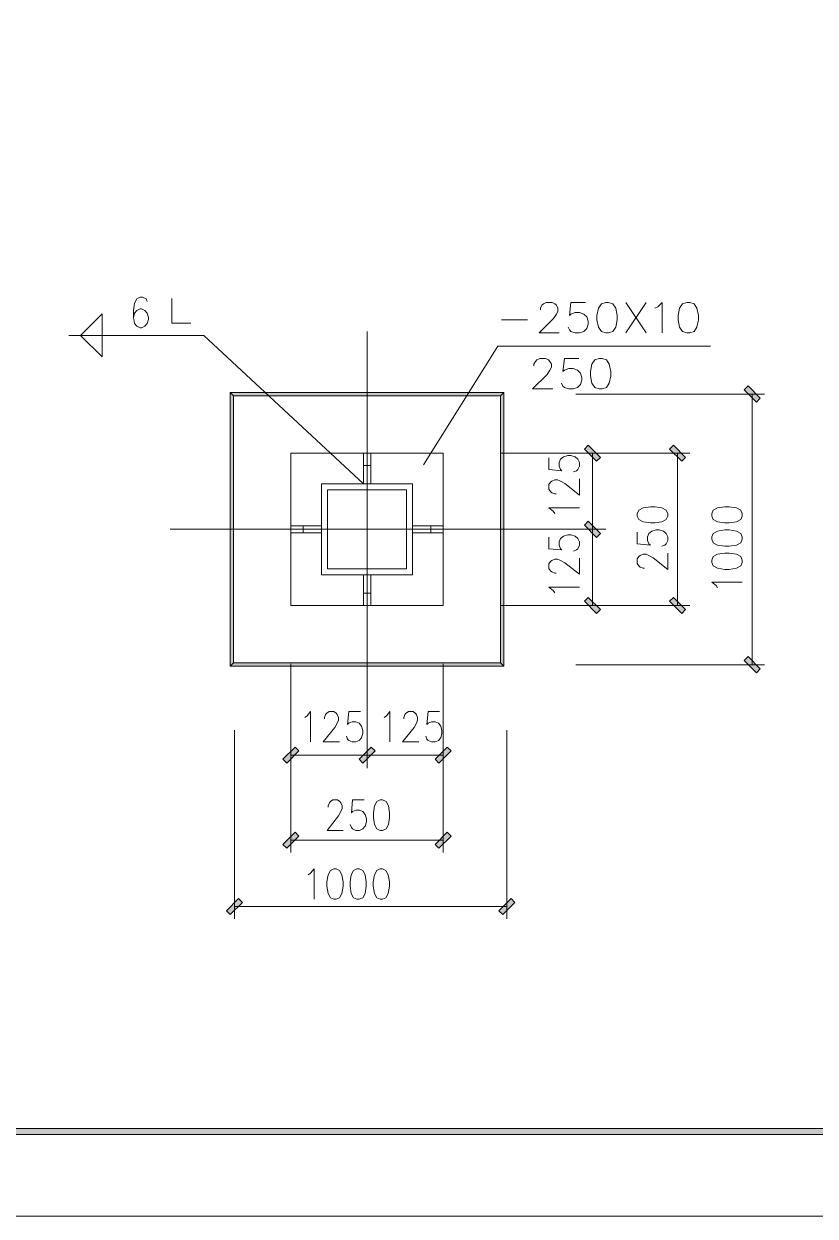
# Model space of a CAD drawing. Header units: millimetres. Extents: x 0 to 586, y 0 to 414.
# Drawn here: x 266.9 to 359.2, y 0 to 139 of the extents above; entities that cross this region are included whole.
import ezdxf

# ---------------------------------------------------------------- set-up
doc = ezdxf.new("R2010")
doc.units = ezdxf.units.MM

msp = doc.modelspace()

# ---------------------------------------------------------------- hatches: boundary and pattern name
h = msp.add_hatch(color=0)
h.dxf.hatch_style = 2
h.paths.add_polyline_path([(291.373278, 95.669806), (290.978167, 96.064917), (322.922194, 96.064917), (322.527083, 95.669806)])
h = msp.add_hatch(color=0)
h.dxf.hatch_style = 2
h.paths.add_polyline_path([(291.373278, 64.516), (290.978167, 64.120889), (290.978167, 96.064917), (291.373278, 95.669806)])
h = msp.add_hatch(color=0)
h.dxf.hatch_style = 2
h.paths.add_polyline_path([(322.527083, 95.669806), (322.922194, 96.064917), (322.922194, 64.120889), (322.527083, 64.516)])
h = msp.add_hatch(color=0)
h.dxf.hatch_style = 2
h.paths.add_polyline_path([(352.813056, 95.391111), (352.3615, 94.939556), (350.939806, 96.36125), (351.391361, 96.812806)])
h = msp.add_hatch(color=0)
h.dxf.hatch_style = 2
h.paths.add_polyline_path([(334.179333, 88.483722), (333.727778, 88.032167), (332.306083, 89.450333), (332.757639, 89.901889)])
h = msp.add_hatch(color=0)
h.dxf.hatch_style = 2
h.paths.add_polyline_path([(344.117083, 88.483722), (343.665528, 88.032167), (342.243833, 89.450333), (342.695389, 89.901889)])
h = msp.add_hatch(color=0)
h.dxf.hatch_style = 2
h.paths.add_polyline_path([(334.179333, 79.611361), (333.727778, 79.159806), (332.306083, 80.577972), (332.757639, 81.029528)])
h = msp.add_hatch(color=0)
h.dxf.hatch_style = 2
h.paths.add_polyline_path([(334.179333, 70.735472), (333.727778, 70.283917), (332.306083, 71.705611), (332.757639, 72.157167)])
h = msp.add_hatch(color=0)
h.dxf.hatch_style = 2
h.paths.add_polyline_path([(344.117083, 70.735472), (343.665528, 70.283917), (342.243833, 71.705611), (342.695389, 72.157167)])
h = msp.add_hatch(color=0)
h.dxf.hatch_style = 2
h.paths.add_polyline_path([(322.527083, 64.516), (322.922194, 64.120889), (290.978167, 64.120889), (291.373278, 64.516)])
h = msp.add_hatch(color=0)
h.dxf.hatch_style = 2
h.paths.add_polyline_path([(352.813056, 63.828083), (352.3615, 63.376528), (350.939806, 64.794694), (351.391361, 65.24625)])
h = msp.add_hatch(color=0)
h.dxf.hatch_style = 2
h.paths.add_polyline_path([(297.59275, 52.835528), (297.141194, 53.287083), (298.559361, 54.70525), (299.010917, 54.253694)])
h = msp.add_hatch(color=0)
h.dxf.hatch_style = 2
h.paths.add_polyline_path([(306.465111, 52.835528), (306.013556, 53.287083), (307.431722, 54.70525), (307.886806, 54.253694)])
h = msp.add_hatch(color=0)
h.dxf.hatch_style = 2
h.paths.add_polyline_path([(315.337472, 52.835528), (314.885917, 53.287083), (316.307611, 54.70525), (316.759167, 54.253694)])
h = msp.add_hatch(color=0)
h.dxf.hatch_style = 2
h.paths.add_polyline_path([(297.59275, 42.897778), (297.141194, 43.349333), (298.559361, 44.7675), (299.010917, 44.315944)])
h = msp.add_hatch(color=0)
h.dxf.hatch_style = 2
h.paths.add_polyline_path([(315.337472, 42.897778), (314.885917, 43.349333), (316.307611, 44.7675), (316.759167, 44.315944)])
h = msp.add_hatch(color=0)
h.dxf.hatch_style = 2
h.paths.add_polyline_path([(291.002861, 35.164889), (290.547778, 35.616444), (291.969472, 37.034611), (292.421028, 36.583056)])
h = msp.add_hatch(color=0)
h.dxf.hatch_style = 2
h.paths.add_polyline_path([(322.788139, 35.164889), (322.336583, 35.616444), (323.758278, 37.034611), (324.209833, 36.583056)])
h = msp.add_hatch(color=0)
h.dxf.hatch_style = 2
h.paths.add_polyline_path([(24.302861, 9.514417), (24.994306, 10.205861), (575.429944, 10.205861), (576.117861, 9.514417)])

# ---------------------------------------------------------------- linework, layer by layer
at = {"color": 0, "lineweight": 0}
for points in [[(0, 0), (585.632278, 0), (585.632278, 414.0835), (0, 414.0835)], [(334.789639, 106.556528), (334.281639, 106.387194), (333.942972, 105.879194), (333.773639, 105.036056), (333.773639, 104.528056), (333.942972, 103.681389), (334.281639, 103.176917), (334.789639, 103.007583), (335.124778, 103.007583), (335.632778, 103.176917), (335.971444, 103.681389), (336.140778, 104.528056), (336.140778, 105.036056), (335.971444, 105.879194), (335.632778, 106.387194), (335.124778, 106.556528)], [(344.251139, 106.556528), (343.746667, 106.387194), (343.408, 105.879194), (343.238667, 105.036056), (343.238667, 104.528056), (343.408, 103.681389), (343.746667, 103.176917), (344.251139, 103.007583), (344.589806, 103.007583), (345.097806, 103.176917), (345.436472, 103.681389), (345.605806, 104.528056), (345.605806, 105.036056), (345.436472, 105.879194), (345.097806, 106.387194), (344.589806, 106.556528)], [(334.031167, 100.0125), (333.523167, 99.846694), (333.1845, 99.338694), (333.018694, 98.492028), (333.018694, 97.987556), (333.1845, 97.140889), (333.523167, 96.632889), (334.031167, 96.463556), (334.369833, 96.463556), (334.877833, 96.632889), (335.212972, 97.140889), (335.382306, 97.987556), (335.382306, 98.492028), (335.212972, 99.338694), (334.877833, 99.846694), (334.369833, 100.0125)], [(291.373278, 95.669806), (290.978167, 96.064917), (322.922194, 96.064917), (322.527083, 95.669806)], [(291.373278, 64.516), (290.978167, 64.120889), (290.978167, 96.064917), (291.373278, 95.669806)], [(322.527083, 95.669806), (322.922194, 96.064917), (322.922194, 64.120889), (322.527083, 64.516)], [(352.813056, 95.391111), (352.3615, 94.939556), (350.939806, 96.36125), (351.391361, 96.812806)], [(334.179333, 88.483722), (333.727778, 88.032167), (332.306083, 89.450333), (332.757639, 89.901889)], [(344.117083, 88.483722), (343.665528, 88.032167), (342.243833, 89.450333), (342.695389, 89.901889)], [(338.476167, 81.646889), (338.6455, 81.241194), (339.1535, 80.969556), (339.996639, 80.8355), (340.504639, 80.8355), (341.351306, 80.969556), (341.855778, 81.241194), (342.025111, 81.646889), (342.025111, 81.915), (341.855778, 82.320694), (341.351306, 82.592333), (340.504639, 82.726389), (339.996639, 82.726389), (339.1535, 82.592333), (338.6455, 82.320694), (338.476167, 81.915)], [(347.172139, 81.646889), (347.341472, 81.241194), (347.849472, 80.969556), (348.692611, 80.8355), (349.200611, 80.8355), (350.047278, 80.969556), (350.55175, 81.241194), (350.721083, 81.646889), (350.721083, 81.915), (350.55175, 82.320694), (350.047278, 82.592333), (349.200611, 82.726389), (348.692611, 82.726389), (347.849472, 82.592333), (347.341472, 82.320694), (347.172139, 81.915)], [(334.179333, 79.611361), (333.727778, 79.159806), (332.306083, 80.577972), (332.757639, 81.029528)], [(347.172139, 78.941083), (347.341472, 78.535389), (347.849472, 78.26375), (348.692611, 78.129694), (349.200611, 78.129694), (350.047278, 78.26375), (350.55175, 78.535389), (350.721083, 78.941083), (350.721083, 79.212722), (350.55175, 79.618417), (350.047278, 79.886528), (349.200611, 80.024111), (348.692611, 80.024111), (347.849472, 79.886528), (347.341472, 79.618417), (347.172139, 79.212722)], [(347.172139, 76.235278), (347.341472, 75.829583), (347.849472, 75.561472), (348.692611, 75.427417), (349.200611, 75.427417), (350.047278, 75.561472), (350.55175, 75.829583), (350.721083, 76.235278), (350.721083, 76.506917), (350.55175, 76.912611), (350.047278, 77.18425), (349.200611, 77.318306), (348.692611, 77.318306), (347.849472, 77.18425), (347.341472, 76.912611), (347.172139, 76.506917)], [(334.179333, 70.735472), (333.727778, 70.283917), (332.306083, 71.705611), (332.757639, 72.157167)], [(344.117083, 70.735472), (343.665528, 70.283917), (342.243833, 71.705611), (342.695389, 72.157167)], [(322.527083, 64.516), (322.922194, 64.120889), (290.978167, 64.120889), (291.373278, 64.516)], [(352.813056, 63.828083), (352.3615, 63.376528), (350.939806, 64.794694), (351.391361, 65.24625)], [(297.59275, 52.835528), (297.141194, 53.287083), (298.559361, 54.70525), (299.010917, 54.253694)], [(306.465111, 52.835528), (306.013556, 53.287083), (307.431722, 54.70525), (307.886806, 54.253694)], [(315.337472, 52.835528), (314.885917, 53.287083), (316.307611, 54.70525), (316.759167, 54.253694)], [(308.500639, 48.535167), (308.094944, 48.365833), (307.823306, 47.861361), (307.68925, 47.014694), (307.68925, 46.506694), (307.823306, 45.663556), (308.094944, 45.155556), (308.500639, 44.986222), (308.772278, 44.986222), (309.177972, 45.155556), (309.446083, 45.663556), (309.583667, 46.506694), (309.583667, 47.014694), (309.446083, 47.861361), (309.177972, 48.365833), (308.772278, 48.535167)], [(297.59275, 42.897778), (297.141194, 43.349333), (298.559361, 44.7675), (299.010917, 44.315944)], [(315.337472, 42.897778), (314.885917, 43.349333), (316.307611, 44.7675), (316.759167, 44.315944)], [(303.074917, 40.495361), (302.669222, 40.326028), (302.397583, 39.821556), (302.263528, 38.974889), (302.263528, 38.466889), (302.397583, 37.62375), (302.669222, 37.11575), (303.074917, 36.946417), (303.346556, 36.946417), (303.75225, 37.11575), (304.020361, 37.62375), (304.157944, 38.466889), (304.157944, 38.974889), (304.020361, 39.821556), (303.75225, 40.326028), (303.346556, 40.495361)], [(305.777194, 40.495361), (305.3715, 40.326028), (305.103389, 39.821556), (304.969333, 38.974889), (304.969333, 38.466889), (305.103389, 37.62375), (305.3715, 37.11575), (305.777194, 36.946417), (306.048833, 36.946417), (306.454528, 37.11575), (306.726167, 37.62375), (306.860222, 38.466889), (306.860222, 38.974889), (306.726167, 39.821556), (306.454528, 40.326028), (306.048833, 40.495361)], [(308.483, 40.495361), (308.077306, 40.326028), (307.805667, 39.821556), (307.671611, 38.974889), (307.671611, 38.466889), (307.805667, 37.62375), (308.077306, 37.11575), (308.483, 36.946417), (308.754639, 36.946417), (309.160333, 37.11575), (309.428444, 37.62375), (309.566028, 38.466889), (309.566028, 38.974889), (309.428444, 39.821556), (309.160333, 40.326028), (308.754639, 40.495361)], [(291.002861, 35.164889), (290.547778, 35.616444), (291.969472, 37.034611), (292.421028, 36.583056)], [(322.788139, 35.164889), (322.336583, 35.616444), (323.758278, 37.034611), (324.209833, 36.583056)], [(24.302861, 9.514417), (24.994306, 10.205861), (575.429944, 10.205861), (576.117861, 9.514417)]]:
    msp.add_lwpolyline(points, close=True, dxfattribs=at)
for points in [[(281.312056, 106.644722), (281.178, 106.983389), (280.772306, 107.152722), (280.500667, 107.152722), (280.094972, 106.983389), (279.826861, 106.475389), (279.692806, 105.628722), (279.692806, 104.785583), (279.826861, 104.10825), (280.094972, 103.769583), (280.500667, 103.60025), (280.63825, 103.60025), (281.043944, 103.769583), (281.312056, 104.10825), (281.449639, 104.61625), (281.449639, 104.785583), (281.312056, 105.293583), (281.043944, 105.628722), (280.63825, 105.798056), (280.500667, 105.798056), (280.094972, 105.628722), (279.826861, 105.293583), (279.692806, 104.785583)], [(284.180139, 106.9975), (284.180139, 104.118833)], [(327.18375, 105.709861), (327.18375, 105.879194), (327.353083, 106.217861), (327.518889, 106.387194), (327.857556, 106.556528), (328.534889, 106.556528), (328.873556, 106.387194), (329.042889, 106.217861), (329.212222, 105.879194), (329.212222, 105.540528), (329.042889, 105.205389), (328.704222, 104.697389), (327.014417, 103.007583), (329.378028, 103.007583)], [(332.4225, 106.556528), (330.732694, 106.556528), (330.563361, 105.036056), (330.732694, 105.205389), (331.237167, 105.371194), (331.745167, 105.371194), (332.253167, 105.205389), (332.591833, 104.866722), (332.761167, 104.358722), (332.761167, 104.020056), (332.591833, 103.512056), (332.253167, 103.176917), (331.745167, 103.007583), (331.237167, 103.007583), (330.732694, 103.176917), (330.563361, 103.34625), (330.394028, 103.681389)], [(337.15325, 103.007583), (339.520389, 106.556528)], [(337.15325, 106.556528), (339.520389, 103.007583)], [(340.532861, 105.879194), (340.871528, 106.048528), (341.379528, 106.556528), (341.379528, 103.007583)], [(273.536833, 102.71125), (276.052139, 105.223028)], [(276.052139, 105.223028), (276.052139, 102.71125)], [(322.618806, 104.528056), (325.65975, 104.528056)], [(284.180139, 104.118833), (286.402639, 104.118833)], [(306.948417, 103.176917), (306.948417, 58.321222)], [(287.898417, 102.71125), (272.164528, 102.71125)], [(273.536833, 102.71125), (276.052139, 100.195944)], [(276.052139, 100.195944), (276.052139, 102.71125)], [(306.525083, 85.418083), (287.898417, 102.71125)], [(322.216639, 101.437722), (313.520667, 87.608833)], [(322.216639, 101.437722), (346.99575, 101.437722)], [(326.425278, 99.169361), (326.425278, 99.338694), (326.594611, 99.677361), (326.763944, 99.846694), (327.102611, 100.0125), (327.776417, 100.0125), (328.115083, 99.846694), (328.284417, 99.677361), (328.45375, 99.338694), (328.45375, 99.000028), (328.284417, 98.661361), (327.94575, 98.153361), (326.255944, 96.463556), (328.623083, 96.463556)], [(331.664028, 100.0125), (329.974222, 100.0125), (329.804889, 98.492028), (329.974222, 98.661361), (330.482222, 98.830694), (330.990222, 98.830694), (331.494694, 98.661361), (331.833361, 98.322694), (332.002694, 97.818222), (332.002694, 97.479556), (331.833361, 96.971556), (331.494694, 96.632889), (330.990222, 96.463556), (330.482222, 96.463556), (329.974222, 96.632889), (329.804889, 96.802222), (329.635556, 97.140889)], [(331.293611, 95.874417), (353.296361, 95.874417)], [(351.874667, 64.311389), (351.874667, 95.874417)], [(298.076056, 71.222306), (298.076056, 88.967028)], [(298.076056, 88.967028), (315.824306, 88.967028)], [(306.525083, 88.967028), (306.525083, 85.418083)], [(307.375278, 88.967028), (307.375278, 85.418083)], [(315.824306, 88.967028), (315.824306, 71.222306)], [(322.597639, 88.967028), (344.600389, 88.967028)], [(328.171528, 88.42375), (328.171528, 87.069083), (329.692, 86.935028), (329.522667, 87.069083), (329.353333, 87.474778), (329.353333, 87.880472), (329.522667, 88.286167), (329.861333, 88.557806), (330.369333, 88.691861), (330.704472, 88.691861), (331.212472, 88.557806), (331.551139, 88.286167), (331.720472, 87.880472), (331.720472, 87.474778), (331.551139, 87.069083), (331.381806, 86.935028), (331.043139, 86.800972)], [(333.240944, 71.222306), (333.240944, 88.967028)], [(343.178694, 71.222306), (343.178694, 88.967028)], [(306.525083, 87.548861), (307.375278, 87.548861)], [(301.625, 85.418083), (312.271833, 85.418083)], [(301.625, 85.418083), (301.625, 74.77125)], [(301.625, 85.418083), (301.625, 81.869139)], [(312.271833, 85.418083), (312.271833, 74.77125)], [(329.014667, 84.23275), (328.845333, 84.23275), (328.510194, 84.366806), (328.340861, 84.500861), (328.171528, 84.7725), (328.171528, 85.31225), (328.340861, 85.583889), (328.510194, 85.717944), (328.845333, 85.852), (329.184, 85.852), (329.522667, 85.717944), (330.030667, 85.446306), (331.720472, 84.095167), (331.720472, 85.989583)], [(302.334083, 84.709), (311.56275, 84.709)], [(302.334083, 84.709), (302.334083, 75.480333)], [(302.334083, 84.709), (302.334083, 82.578222)], [(311.56275, 84.709), (311.56275, 75.480333)], [(328.845333, 81.932639), (328.679528, 82.204278), (328.171528, 82.609972), (331.720472, 82.609972)], [(284.000222, 80.094667), (328.690111, 80.094667)], [(301.625, 80.521528), (298.076056, 80.521528)], [(301.625, 79.667806), (298.076056, 79.667806)], [(299.494222, 80.521528), (299.494222, 79.667806)], [(312.271833, 80.521528), (315.824306, 80.521528)], [(312.271833, 79.667806), (315.824306, 79.667806)], [(314.402611, 80.521528), (314.402611, 79.667806)], [(322.597639, 80.094667), (334.786111, 80.094667)], [(328.171528, 79.177444), (328.171528, 77.826306), (329.692, 77.688722), (329.522667, 77.826306), (329.353333, 78.232), (329.353333, 78.634167), (329.522667, 79.039861), (329.861333, 79.3115), (330.369333, 79.445556), (330.704472, 79.445556), (331.212472, 79.3115), (331.551139, 79.039861), (331.720472, 78.634167), (331.720472, 78.232), (331.551139, 77.826306), (331.381806, 77.688722), (331.043139, 77.554667)], [(338.476167, 79.752472), (338.476167, 78.401333), (339.996639, 78.26375), (339.827306, 78.401333), (339.657972, 78.807028), (339.657972, 79.212722), (339.827306, 79.618417), (340.165972, 79.886528), (340.673972, 80.024111), (341.012639, 80.024111), (341.517111, 79.886528), (341.855778, 79.618417), (342.025111, 79.212722), (342.025111, 78.807028), (341.855778, 78.401333), (341.686444, 78.26375), (341.351306, 78.129694)], [(329.014667, 74.986444), (328.845333, 74.986444), (328.510194, 75.1205), (328.340861, 75.254556), (328.171528, 75.526194), (328.171528, 76.065944), (328.340861, 76.337583), (328.510194, 76.471639), (328.845333, 76.609222), (329.184, 76.609222), (329.522667, 76.471639), (330.030667, 76.203528), (331.720472, 74.848861), (331.720472, 76.743278)], [(339.322833, 75.561472), (339.1535, 75.561472), (338.814833, 75.695528), (338.6455, 75.829583), (338.476167, 76.101222), (338.476167, 76.640972), (338.6455, 76.912611), (338.814833, 77.046667), (339.1535, 77.18425), (339.492167, 77.18425), (339.827306, 77.046667), (340.335306, 76.778556), (342.025111, 75.427417), (342.025111, 77.318306)], [(302.334083, 75.480333), (311.56275, 75.480333)], [(311.56275, 75.480333), (309.4355, 75.480333)], [(301.625, 74.77125), (312.271833, 74.77125)], [(306.525083, 71.222306), (306.525083, 74.77125)], [(307.375278, 71.222306), (307.375278, 74.77125)], [(312.271833, 74.77125), (308.722889, 74.77125)], [(347.849472, 73.261361), (347.680139, 73.533), (347.172139, 73.938694), (350.721083, 73.938694)], [(306.525083, 72.640472), (307.375278, 72.640472)], [(328.845333, 72.686333), (328.679528, 72.957972), (328.171528, 73.363667), (331.720472, 73.363667)], [(315.824306, 71.222306), (298.076056, 71.222306)], [(322.597639, 71.222306), (344.600389, 71.222306)], [(298.076056, 64.417222), (298.076056, 42.414472)], [(306.948417, 64.417222), (306.948417, 52.22875)], [(315.824306, 64.417222), (315.824306, 42.414472)], [(331.293611, 64.311389), (353.296361, 64.311389)], [(299.68825, 58.166), (299.956361, 58.335333), (300.362056, 58.843333), (300.362056, 55.294389)], [(301.984833, 57.996667), (301.984833, 58.166), (302.122417, 58.504667), (302.256472, 58.674), (302.528111, 58.843333), (303.067861, 58.843333), (303.3395, 58.674), (303.473556, 58.504667), (303.607611, 58.166), (303.607611, 57.827333), (303.473556, 57.488667), (303.201917, 56.984194), (301.850778, 55.294389), (303.745194, 55.294389)], [(306.175833, 58.843333), (304.824694, 58.843333), (304.690639, 57.319333), (304.824694, 57.488667), (305.230389, 57.658), (305.636083, 57.658), (306.041778, 57.488667), (306.313417, 57.153528), (306.447472, 56.645528), (306.447472, 56.306861), (306.313417, 55.798861), (306.041778, 55.460194), (305.636083, 55.294389), (305.230389, 55.294389), (304.824694, 55.460194), (304.690639, 55.629528), (304.553056, 55.968194)], [(308.934556, 58.166), (309.202667, 58.335333), (309.608361, 58.843333), (309.608361, 55.294389)], [(311.231139, 57.996667), (311.231139, 58.166), (311.365194, 58.504667), (311.502778, 58.674), (311.770889, 58.843333), (312.314167, 58.843333), (312.582278, 58.674), (312.719861, 58.504667), (312.853917, 58.166), (312.853917, 57.827333), (312.719861, 57.488667), (312.448222, 56.984194), (311.097083, 55.294389), (312.987972, 55.294389)], [(315.422139, 58.843333), (314.071, 58.843333), (313.936944, 57.319333), (314.071, 57.488667), (314.476694, 57.658), (314.882389, 57.658), (315.288083, 57.488667), (315.559722, 57.153528), (315.693778, 56.645528), (315.693778, 56.306861), (315.559722, 55.798861), (315.288083, 55.460194), (314.882389, 55.294389), (314.476694, 55.294389), (314.071, 55.460194), (313.936944, 55.629528), (313.799361, 55.968194)], [(291.486167, 56.684333), (291.486167, 34.678056)], [(323.274972, 56.684333), (323.274972, 34.678056)], [(298.076056, 53.770389), (315.824306, 53.770389)], [(302.415222, 47.692028), (302.415222, 47.861361), (302.552806, 48.200028), (302.686861, 48.365833), (302.9585, 48.535167), (303.49825, 48.535167), (303.769889, 48.365833), (303.903944, 48.200028), (304.038, 47.861361), (304.038, 47.522694), (303.903944, 47.184028), (303.632306, 46.676028), (302.281167, 44.986222), (304.175583, 44.986222)], [(306.606222, 48.535167), (305.255083, 48.535167), (305.121028, 47.014694), (305.255083, 47.184028), (305.660778, 47.353361), (306.066472, 47.353361), (306.472167, 47.184028), (306.743806, 46.845361), (306.877861, 46.340889), (306.877861, 46.002222), (306.743806, 45.494222), (306.472167, 45.155556), (306.066472, 44.986222), (305.660778, 44.986222), (305.255083, 45.155556), (305.121028, 45.324889), (304.986972, 45.663556)], [(298.076056, 43.832639), (315.824306, 43.832639)], [(300.101, 39.821556), (300.369111, 39.990889), (300.774806, 40.495361), (300.774806, 36.946417)], [(291.486167, 36.09975), (323.274972, 36.09975)]]:
    msp.add_lwpolyline(points, dxfattribs=at)

doc.saveas('drawing.dxf')
